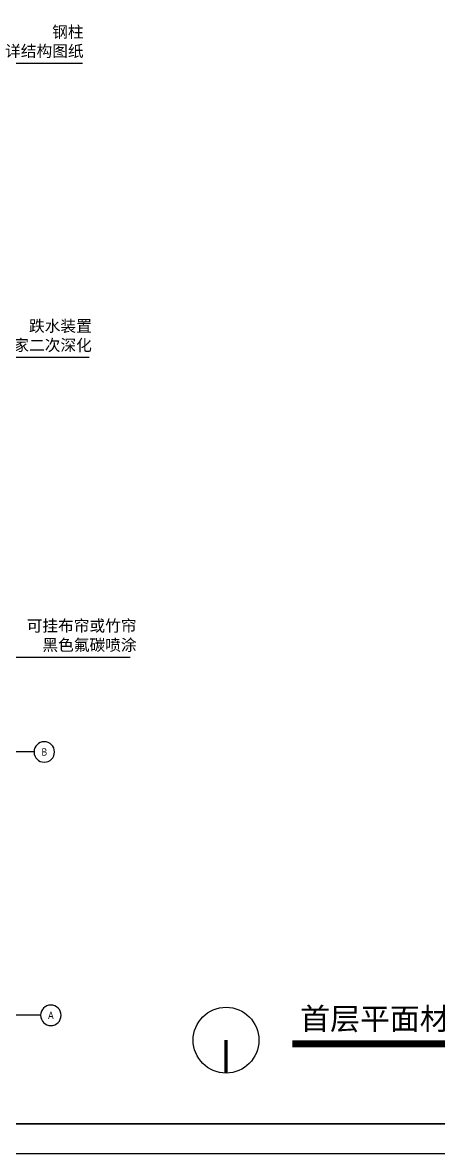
# Model space of a CAD drawing. Extents: x 9928 to 93764, y -101273 to -34887.
# Drawn here: x 31467 to 34312, y -70437 to -62708 of the extents above; entities that cross this region are included whole.
import ezdxf
from ezdxf import colors
from ezdxf.entities.mleader import LeaderData, LeaderLine
from ezdxf.enums import TextEntityAlignment as Align
from ezdxf.math import Vec2, Vec3

# ---------------------------------------------------------------- set-up
doc = ezdxf.new("R2010")
doc.units = 0
doc.header["$LTSCALE"] = 1000
doc.header["$MEASUREMENT"] = 0
doc.linetypes.add('CENTER', pattern=[2, 1.25, -0.25, 0.25, -0.25])
doc.layers.add('_0', color=7, linetype='Continuous', lineweight=25)
for name, color, linetype in [('A', 163, 'CENTER'), ('A-ANNO-DIMS', 6, 'Continuous'), ('A-ANNO-NOTE', 4, 'Continuous'), ('S-GRID-IDEN', 4, 'Continuous')]:
    doc.layers.add(name, color=color, linetype=linetype)
doc.layers.add('A-ANNO-NPLT', color=250, linetype='Continuous', plot=False)
doc.styles.add('EN1', font='ARIALN.TTF')
doc.styles.get("Standard").update_dxf_attribs({"font": 'gbenor.shx', "bigfont": 'gbcbig.shx'})

# ---------------------------------------------------------------- blocks, each defined once
blk = doc.blocks.new('_DotSmall')
at = {"color": 0, "linetype": 'ByBlock', "const_width": 0.5}
blk.add_lwpolyline([(-0.0625, 0, 1), (0.0625, 0, 1)], format="xyb", close=True, dxfattribs=at)
blk = doc.blocks.new('alsidufhasdf')
at = {"layer": 'A-ANNO-NOTE', "const_width": 12.50000000000001, "flags": 128}
blk.add_lwpolyline([(-69970.80737563223, -65800.26053775947), (-69970.80737563223, -51475.26053775955), (-80015.80737563227, -51475.26053775955), (-80015.80737563227, -65800.26053775953)], close=True, dxfattribs=at)
at = {"layer": 'A-ANNO-NPLT'}
blk.add_lwpolyline([(-69795.8073756323, -66000.26053775947), (-69795.8073756323, -51300.26053775955), (-80190.80737563227, -51300.26053775953), (-80190.80737563227, -66000.26053775953)], close=True, dxfattribs=at)
blk = doc.blocks.new('TAG-COL')
blk.add_circle((0, 0), 4)
at = {"style": 'EN1'}
blk.add_attdef('NO', text='', height=2.1875, dxfattribs=at).set_placement((0.005650848150253296, 0.005645148456096649), align=Align.MIDDLE_CENTER)
blk = doc.blocks.new('ASLIDUFHASDF')
at = {"layer": 'A', "ltscale": 0.3}
for p, q in [((20600.47600463405, -88392.09033610918), (16974.34655467793, -88392.09033610918)), ((20645.47600463389, -90192.09033610918), (16974.34655467793, -90192.09033610918))]:
    blk.add_line(p, q, dxfattribs=at)
at = {"layer": 'S-GRID-IDEN'}
ref = blk.add_blockref('TAG-COL', (20670.47595051354, -88392.17738131818), dxfattribs=dict(at, xscale=-17.5, yscale=17.5, zscale=17.5, rotation=179.9287525087452))
ref.add_attrib('NO', 'B', dxfattribs={"layer": '0', "height": 50, "rotation": 359.9287527976446, "style": 'EN1'}).set_placement((20670.47572783653, -88392.35643984575), align=Align.MIDDLE_CENTER)
ref = blk.add_blockref('TAG-COL', (20715.4759505134, -90192.17738131818), dxfattribs=dict(at, xscale=-17.5, yscale=17.5, zscale=17.5, rotation=179.9287525087452))
ref.add_attrib('NO', 'A', dxfattribs={"layer": '0', "height": 50, "rotation": 359.9287527976446, "style": 'EN1'}).set_placement((20715.47572783638, -90192.35643984575), align=Align.MIDDLE_CENTER)

msp = doc.modelspace()

# ---------------------------------------------------------------- linework, layer by layer
at = {"layer": 'A-ANNO-NOTE'}
for points, const_width in [([(32859.2457210396, -69662.67862065192), (32859.2457210396, -69887.67862065186)], 22.49999999999999), ([(33312.77479124861, -69687.65848970183), (35114.44981024644, -69687.65848970195)], 46.35107015457785)]:
    msp.add_lwpolyline(points, dxfattribs=dict(at, const_width=const_width))
msp.add_circle((32859.2457210396, -69662.67862065192), 224.9999999999999, dxfattribs=at)

# ---------------------------------------------------------------- block references
at = {"layer": '_0', "color": 6}
msp.add_blockref('ASLIDUFHASDF', (10945.50625745658, 20699.28749158453), dxfattribs=at)
at = {"layer": 'A-ANNO-DIMS', "xscale": 1.010204081632657, "yscale": 1.010204081632657, "zscale": 1.010204081632657}
msp.add_blockref('alsidufhasdf', (106188.7073565503, -3762.769682307306), dxfattribs=at)

# ---------------------------------------------------------------- texts
at = {"layer": 'A-ANNO-NOTE', "insert": (35104.88871294545, -69441.4558323122), "char_height": 149.9999999999999, "attachment_point": 3}
msp.add_mtext_dynamic_manual_height_columns('{\\fSimSun|b0|i0|c134|p2;首层平面材质/说明}', width=3567.462435582282, gutter_width=1750, heights=[0], dxfattribs=at)

# ---------------------------------------------------------------- leaders
at = {"layer": 'A-ANNO-NOTE'}
ml = msp.add_multileader_mtext('Standard', dxfattribs=at)
ml.set_content('{\\fSimSun|b0|i0|c134|p2;钢柱\\P详结构图纸}', color=256)
ml.set_leader_properties()
ml.set_arrow_properties(name='DOTSMALL')
ml.build(insert=Vec2(0, 0))
ml.multileader.update_dxf_attribs({"text_left_attachment_type": 5, "text_right_attachment_type": 5, "dogleg_length": 81.77318584100612, "arrow_head_size": 69.30000000000001})
ctx = ml.context
ctx.base_point, ctx.char_height, ctx.arrow_head_size, ctx.landing_gap_size, ctx.plane_origin, ctx.plane_x_axis, ctx.plane_y_axis = Vec3(31328.96901587916, -62984.30559040623), 78.75, 69.30000000000001, 4.724999999999998, Vec3(24070.58248228996, -64031.58338153012), Vec3(1, 2e-16), Vec3(-2e-16, 1)
ctx.left_attachment, ctx.right_attachment, ctx.text_align_type = 5, 5, 2
notes = []
notes.append((ctx, [(1, (1, 1, 0), (30621.90774074581, -62984.30559040623), (1, 2.000000000000005e-16), 707.0612751333531, [(0, [(30013.41048662741, -63592.80284452463)], 0, [])])]))
ctx.mtext.insert, ctx.mtext.text_direction, ctx.mtext.rotation, ctx.mtext.alignment, ctx.mtext.flow_direction = Vec3(31884.94401587916, -62732.15894236154), Vec3(1, 2e-16), 2e-16, 3, 5
ml = msp.add_multileader_mtext('Standard', dxfattribs=at)
ml.set_content('{\\fSimSun|b0|i0|c134|p2;跌水装置\\P详厂家二次深化}', color=256)
ml.set_leader_properties()
ml.set_arrow_properties(name='DOTSMALL')
ml.build(insert=Vec2(0, 0))
ml.multileader.update_dxf_attribs({"text_left_attachment_type": 5, "text_right_attachment_type": 5, "dogleg_length": 81.77318584100612, "arrow_head_size": 69.30000000000001})
ctx = ml.context
ctx.base_point, ctx.char_height, ctx.arrow_head_size, ctx.landing_gap_size, ctx.plane_origin, ctx.plane_x_axis, ctx.plane_y_axis = Vec3(31158.5436623436, -64995.12903924496), 78.75, 69.30000000000001, 4.724999999999998, Vec3(24070.58248228996, -66119.64461768499), Vec3(1, 2e-16), Vec3(-2e-16, 1)
ctx.left_attachment, ctx.right_attachment, ctx.text_align_type = 5, 5, 2
notes.append((ctx, [(1, (1, 1, 0), (30621.90774074581, -64995.12903924496), (1, 2.000000000000006e-16), 536.6359215977857, [(0, [(29937.79611905648, -65679.24066093429)], 0, [])])]))
ctx.mtext.insert, ctx.mtext.text_direction, ctx.mtext.rotation, ctx.mtext.alignment, ctx.mtext.flow_direction = Vec3(31941.08989139387, -64742.10250293211), Vec3(1, 2e-16), 2e-16, 3, 5
ml = msp.add_multileader_mtext('Standard', dxfattribs=at)
ml.set_content('{\\fSimSun|b0|i0|c134|p2;金属圆钢杆件，可挂布帘或竹帘\\P黑色氟碳喷涂}', color=256)
ml.set_leader_properties()
ml.set_arrow_properties(name='DOTSMALL')
ml.build(insert=Vec2(0, 0))
ml.multileader.update_dxf_attribs({"text_left_attachment_type": 5, "text_right_attachment_type": 5, "dogleg_length": 81.77318584100612, "arrow_head_size": 69.30000000000001})
ctx = ml.context
ctx.base_point, ctx.char_height, ctx.arrow_head_size, ctx.landing_gap_size, ctx.plane_origin, ctx.plane_x_axis, ctx.plane_y_axis = Vec3(30679.24406910835, -67044.9423330441), 78.75, 69.30000000000001, 4.724999999999998, Vec3(24070.58248228996, -68017.97287471486), Vec3(1, 2e-16), Vec3(-2e-16, 1)
ctx.left_attachment, ctx.right_attachment, ctx.text_align_type = 5, 5, 2
notes.append((ctx, [(1, (1, 1, 0), (30621.90774074581, -67044.9423330441), (1, 2.000000000000005e-16), 57.33632836253605, [(0, [(30104.40717344354, -67562.44290034637)], 0, [])])]))
ctx.mtext.insert, ctx.mtext.text_direction, ctx.mtext.rotation, ctx.mtext.alignment, ctx.mtext.flow_direction = Vec3(32247.09057748823, -66791.0359084631), Vec3(1, 2e-16), 2e-16, 3, 5
for ctx, leaders in notes:
    for number, flags, end, landing, length, lines in leaders:
        leader = LeaderData()
        leader.index, (leader.has_last_leader_line, leader.has_dogleg_vector, leader.attachment_direction) = number, flags
        leader.last_leader_point, leader.dogleg_vector, leader.dogleg_length = Vec3(end), Vec3(landing), length
        for number, points, colour, breaks in lines:
            line = LeaderLine()
            line.index, line.vertices, line.color, line.breaks = number, Vec3.list(points), colors.encode_raw_color(colour), breaks
            leader.lines.append(line)
        ctx.leaders.append(leader)

doc.saveas('drawing.dxf')
